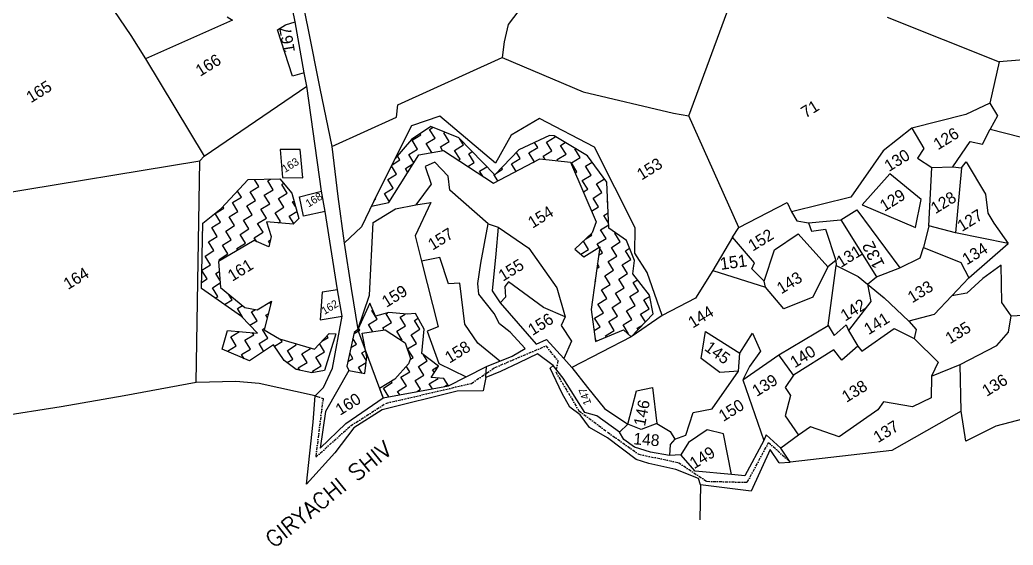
# Model space of a CAD drawing. Header units: metres. Extents: x 319724 to 326380, y 1825641 to 1831057.
# Drawn here: x 322099 to 323735, y 1826428 to 1827293 of the extents above; entities that cross this region are included whole.
import ezdxf

# ---------------------------------------------------------------- set-up
doc = ezdxf.new("R2010")
doc.units = ezdxf.units.M
doc.header["$MEASUREMENT"] = 0
doc.linetypes.add('DASHDOT', pattern=[1, 0.5, -0.25, 0, -0.25])
for name, color, linetype in [('OFF', 1, 'Continuous'), ('OTHERS', 1, 'Continuous'), ('POLY_HATCH', 12, 'Continuous'), ('POLY_PARCEL', 6, 'Continuous'), ('POLY_WATER', 4, 'Continuous'), ('TEXT_MAPOUT', 7, 'Continuous'), ('TEXT_PARCEL', 7, 'Continuous'), ('V_BOUND_LINE', 7, 'Continuous'), ('V_BOUND_STREAM_LINE', 7, 'DASHDOT')]:
    doc.layers.add(name, color=color, linetype=linetype)
doc.styles.get("Standard").update_dxf_attribs({"font": 'simplex.shx'})
doc.styles.add('TEXT _PARCEL', font='', dxfattribs={"height": 0.18})
doc.styles.get('TEXT _PARCEL').set_extended_font_data('Kruti Dev 050')

msp = doc.modelspace()

# ---------------------------------------------------------------- linework, layer by layer
at = {"layer": 'OFF'}
msp.add_line((323349.4, 1826563.5), (323367.7, 1826564.5), dxfattribs=at)
at = {"layer": 'OTHERS'}
msp.add_line((323220.1, 1826527.2), (323218.8, 1826469.6), dxfattribs=at)
at = {"layer": 'POLY_HATCH'}
for p, q in [((322775.9, 1827117.5), (322744, 1827095.9)), ((322821.8, 1827098.8), (322775.9, 1827117.5)), ((322744, 1827095.9), (322716.8, 1827063.9)), ((322881.1, 1827037.9), (322821.8, 1827098.8)), ((322971.3, 1827102.6), (322920.9, 1827078.8)), ((322979, 1827101.9), (322971.3, 1827102.6)), ((323033.7, 1827068.9), (322979, 1827101.9)), ((322755.9, 1827070.8), (322796.7, 1827077.9)), ((322796.7, 1827077.9), (322878.9, 1827023.9)), ((322920.9, 1827078.8), (322881.1, 1827037.9)), ((322716.8, 1827063.9), (322688.3, 1827007)), ((322707, 1826991.9), (322755.9, 1827070.8)), ((322878.9, 1827023.9), (322955.4, 1827063.9)), ((322955.4, 1827063.9), (323005.6, 1827058.8)), ((323065.9, 1827025.6), (323033.7, 1827068.9)), ((323005.6, 1827058.8), (323048.2, 1826960.5)), ((322430.6, 1826982.3), (322475.4, 1827029.9)), ((322475.4, 1827029.9), (322527.1, 1827031.1)), ((322527.1, 1827031.1), (322547.1, 1827007.3)), ((323069.2, 1826950), (323065.9, 1827025.6)), ((322547.1, 1827007.3), (322558.5, 1826965.6)), ((322688.3, 1827007), (322678.2, 1826986)), ((322400.3, 1826958.2), (322430.6, 1826982.3)), ((322678.2, 1826986), (322707, 1826991.9)), ((322558.5, 1826965.6), (322549.4, 1826956.6)), ((322398.2, 1826850.4), (322400.3, 1826958.2)), ((322549.4, 1826956.6), (322505.5, 1826960.3)), ((322505.5, 1826960.3), (322513.2, 1826936.1)), ((323048.2, 1826960.5), (323041.6, 1826942)), ((323097.9, 1826929.8), (323069.2, 1826950)), ((322484.8, 1826929.4), (322426.4, 1826895.2)), ((322509.2, 1826919.2), (322484.8, 1826929.4)), ((322513.2, 1826936.1), (322509.2, 1826919.2)), ((323041.6, 1826942), (323012.9, 1826915.2)), ((323111.2, 1826896.5), (323097.9, 1826929.8)), ((323012.9, 1826915.2), (323027.8, 1826902.8)), ((323027.8, 1826902.8), (323054, 1826918.9)), ((323054, 1826918.9), (323039.7, 1826816.2)), ((323108.3, 1826874.8), (323111.2, 1826896.5)), ((322426.4, 1826895.2), (322429.6, 1826852)), ((323135.7, 1826839.3), (323108.3, 1826874.8)), ((322464.4, 1826804.6), (322398.2, 1826850.4)), ((322429.6, 1826852), (322469.8, 1826819)), ((323141.8, 1826808.8), (323135.7, 1826839.3)), ((322469.8, 1826819), (322490.2, 1826815.3)), ((322490.2, 1826815.3), (322513.7, 1826829.9)), ((322513.7, 1826829.9), (322501.4, 1826782.5)), ((322675.5, 1826826.1), (322655.8, 1826783.1)), ((322685, 1826804.9), (322675.5, 1826826.1)), ((323039.7, 1826816.2), (323047.2, 1826763)), ((322490.3, 1826777.2), (322464.4, 1826804.6)), ((322706.6, 1826811), (322685, 1826804.9)), ((322737.2, 1826808.2), (322706.6, 1826811)), ((322750.9, 1826809.5), (322737.2, 1826808.2)), ((322765, 1826783.8), (322750.9, 1826809.5)), ((323105.9, 1826771.2), (323141.8, 1826808.8)), ((322501.4, 1826782.5), (322526.9, 1826767.6)), ((322655.8, 1826783.1), (322649.7, 1826777.8)), ((322662.7, 1826776.7), (322700.9, 1826782.2)), ((322700.9, 1826782.2), (322733.8, 1826761)), ((322761, 1826743.4), (322765, 1826783.8)), ((323047.2, 1826763), (323093.1, 1826782.4)), ((323093.1, 1826782.4), (323105.9, 1826771.2)), ((322432.6, 1826750.6), (322441, 1826781.1)), ((322441, 1826781.1), (322490.3, 1826777.2)), ((322526.9, 1826767.6), (322584.3, 1826750.7)), ((322584.3, 1826750.7), (322608.3, 1826776.3)), ((322619.6, 1826775.8), (322600.8, 1826715.4)), ((322608.3, 1826776.3), (322619.6, 1826775.8)), ((322649.7, 1826777.8), (322637.4, 1826722.6)), ((322670.3, 1826738), (322662.7, 1826776.7)), ((322477.2, 1826731.2), (322432.6, 1826750.6)), ((322516.9, 1826757.6), (322477.2, 1826731.2)), ((322534.4, 1826732.2), (322516.9, 1826757.6)), ((322733.8, 1826761), (322742.3, 1826735.5)), ((322667.2, 1826710.8), (322670.3, 1826738)), ((322742.3, 1826735.5), (322739, 1826726.3)), ((322788.4, 1826722.4), (322761, 1826743.4)), ((322554.4, 1826717.4), (322534.4, 1826732.2)), ((322579.8, 1826711.5), (322554.4, 1826717.4)), ((322637.4, 1826722.6), (322640.9, 1826715.5)), ((322739, 1826726.3), (322716.4, 1826701.5)), ((322776.2, 1826704.1), (322788.4, 1826722.4)), ((322600.8, 1826715.4), (322579.8, 1826711.5)), ((322640.9, 1826715.5), (322667.2, 1826710.8)), ((322716.4, 1826701.5), (322691.4, 1826686.1)), ((322797.1, 1826702.5), (322776.2, 1826704.1)), ((322805.2, 1826690.2), (322797.1, 1826702.5)), ((322691.4, 1826686.1), (322697.2, 1826670.3)), ((322697.2, 1826670.3), (322805.2, 1826690.2))]:
    msp.add_line(p, q, dxfattribs=at)
at = {"layer": 'POLY_HATCH', "linetype": 'Continuous'}
for p, q in [((322773.9, 1827112.4), (322779.6, 1827116)), ((322782.8, 1827098), (322773.9, 1827112.4)), ((322745, 1827094.6), (322759.5, 1827103.5)), ((322753.9, 1827080.2), (322745, 1827094.6)), ((322759.5, 1827103.5), (322758.2, 1827105.5)), ((322768.4, 1827089.1), (322782.8, 1827098)), ((322797.2, 1827106.9), (322799.1, 1827108)), ((322806.2, 1827092.5), (322797.2, 1827106.9)), ((322829.5, 1827086.9), (322822.9, 1827097.7)), ((322966.2, 1827091.6), (322980.7, 1827100.5)), ((322980.7, 1827100.5), (322980.2, 1827101.2)), ((322739.5, 1827071.3), (322753.9, 1827080.2)), ((322777.3, 1827074.6), (322768.4, 1827089.1)), ((322791.7, 1827083.6), (322806.2, 1827092.5)), ((322795.3, 1827077.7), (322791.7, 1827083.6)), ((322815.1, 1827078), (322829.5, 1827086.9)), ((322824, 1827063.6), (322815.1, 1827078)), ((322937.3, 1827073.8), (322951.8, 1827082.7)), ((322951.8, 1827082.7), (322946.7, 1827091)), ((322960.7, 1827068.2), (322975.1, 1827077.1)), ((322975.1, 1827077.1), (322966.2, 1827091.6)), ((322989.6, 1827086.1), (322997.3, 1827090.9)), ((322998.5, 1827071.6), (322989.6, 1827086.1)), ((323012.9, 1827080.5), (323013.7, 1827081)), ((323021.8, 1827066.1), (323012.9, 1827080.5)), ((322712, 1827054.3), (322725.1, 1827062.3)), ((322725.1, 1827062.3), (322721, 1827068.9)), ((322747.8, 1827057.7), (322739.5, 1827071.3)), ((322777, 1827074.5), (322777.3, 1827074.6)), ((322821.2, 1827061.9), (322824, 1827063.6)), ((322838.4, 1827072.5), (322844, 1827076)), ((322847.3, 1827058.1), (322838.4, 1827072.5)), ((322908.5, 1827055.9), (322922.9, 1827064.8)), ((322922.9, 1827064.8), (322916.9, 1827074.6)), ((322946.3, 1827059.3), (322937.3, 1827073.8)), ((322963.9, 1827063.1), (322960.7, 1827068.2)), ((322984, 1827062.7), (322998.5, 1827071.6)), ((322985.2, 1827060.9), (322984, 1827062.7)), ((323007.4, 1827057.2), (323021.8, 1827066.1)), ((322719.5, 1827039), (322711.1, 1827052.6)), ((322734, 1827047.9), (322746.5, 1827055.7)), ((322737.9, 1827041.6), (322734, 1827047.9)), ((322836.8, 1827051.6), (322847.3, 1827058.1)), ((322856.2, 1827043.6), (322868.3, 1827051.1)), ((322861.3, 1827035.5), (322856.2, 1827043.6)), ((322883.8, 1827040.7), (322894, 1827047)), ((322894, 1827047), (322892.5, 1827049.6)), ((322916.2, 1827043.4), (322908.5, 1827055.9)), ((322944.4, 1827058.2), (322946.3, 1827059.3)), ((323016.3, 1827042.8), (323007.4, 1827057.2)), ((323030.7, 1827051.7), (323041.6, 1827058.3)), ((323039.7, 1827037.2), (323030.7, 1827051.7)), ((322492.8, 1827018.7), (322485.8, 1827030.1)), ((322507.3, 1827027.6), (322512.4, 1827030.7)), ((322516.2, 1827013.1), (322507.3, 1827027.6)), ((322705.1, 1827030.1), (322719.5, 1827039)), ((322714, 1827015.6), (322705.1, 1827030.1)), ((322879.6, 1827038.1), (322880.4, 1827038.6)), ((322886, 1827027.7), (322879.6, 1827038.1)), ((323013.3, 1827040.9), (323016.3, 1827042.8)), ((323025.2, 1827028.3), (323039.7, 1827037.2)), ((323034.1, 1827013.9), (323025.2, 1827028.3)), ((323048.6, 1827022.8), (323061.9, 1827031)), ((322464, 1827000.8), (322457.6, 1827011)), ((322478.4, 1827009.7), (322492.8, 1827018.7)), ((322501.7, 1827004.2), (322516.2, 1827013.1)), ((322530.6, 1827022), (322533.3, 1827023.7)), ((322539.5, 1827007.6), (322530.6, 1827022)), ((322699.6, 1827006.7), (322714, 1827015.6)), ((323027, 1827009.5), (323034.1, 1827013.9)), ((323057.5, 1827008.4), (323048.6, 1827022.8)), ((322449.5, 1826991.9), (322464, 1827000.8)), ((322472.9, 1826986.4), (322487.3, 1826995.3)), ((322487.3, 1826995.3), (322478.4, 1827009.7)), ((322510.7, 1826989.8), (322501.7, 1827004.2)), ((322525.1, 1826998.7), (322539.5, 1827007.6)), ((322534, 1826984.3), (322525.1, 1826998.7)), ((322548.4, 1826993.2), (322550.6, 1826994.5)), ((322683.3, 1826996.7), (322685.1, 1826997.8)), ((322685.1, 1826997.8), (322684.4, 1826999)), ((322707.9, 1826993.3), (322699.6, 1827006.7)), ((323043, 1826999.4), (323057.5, 1827008.4)), ((323052, 1826985), (323043, 1826999.4)), ((322420.6, 1826974.1), (322435.1, 1826983)), ((322435.1, 1826983), (322433.6, 1826985.5)), ((322458.4, 1826977.5), (322449.5, 1826991.9)), ((322481.8, 1826972), (322472.9, 1826986.4)), ((322496.2, 1826980.9), (322510.7, 1826989.8)), ((322505.1, 1826966.4), (322496.2, 1826980.9)), ((322519.6, 1826975.3), (322534, 1826984.3)), ((322553, 1826985.8), (322548.4, 1826993.2)), ((323040.6, 1826978), (323052, 1826985)), ((323066.4, 1826993.9), (323067.2, 1826994.4)), ((323067.3, 1826992.4), (323066.4, 1826993.9)), ((322429.6, 1826959.7), (322420.6, 1826974.1)), ((322444, 1826968.6), (322458.4, 1826977.5)), ((322452.9, 1826954.1), (322444, 1826968.6)), ((322467.3, 1826963), (322481.8, 1826972)), ((322476.3, 1826948.6), (322467.3, 1826963)), ((322490.7, 1826957.5), (322505.1, 1826966.4)), ((322528.5, 1826960.9), (322519.6, 1826975.3)), ((322542.9, 1826969.8), (322555.2, 1826977.4)), ((322550.4, 1826957.7), (322542.9, 1826969.8)), ((323060.9, 1826970.6), (323068.1, 1826975)), ((323068.8, 1826957.7), (323060.9, 1826970.6)), ((322415.1, 1826950.7), (322429.6, 1826959.7)), ((322424, 1826936.3), (322415.1, 1826950.7)), ((322438.5, 1826945.2), (322452.9, 1826954.1)), ((322461.8, 1826939.7), (322476.3, 1826948.6)), ((322499.6, 1826943.1), (322490.7, 1826957.5)), ((322524.8, 1826958.7), (322528.5, 1826960.9)), ((323055.3, 1826947.2), (323068.9, 1826955.6)), ((323064.3, 1826932.8), (323055.3, 1826947.2)), ((322400.7, 1826941.8), (322400, 1826943)), ((322400, 1826941.4), (322400.7, 1826941.8)), ((322409.6, 1826927.4), (322424, 1826936.3)), ((322432.9, 1826921.9), (322447.4, 1826930.8)), ((322447.4, 1826930.8), (322438.5, 1826945.2)), ((322470.7, 1826925.3), (322461.8, 1826939.7)), ((322485.2, 1826934.2), (322499.6, 1826943.1)), ((322489.3, 1826927.5), (322485.2, 1826934.2)), ((322508.5, 1826928.6), (322512, 1826930.8)), ((323031.2, 1826932.3), (323040.9, 1826938.3)), ((323040.9, 1826938.3), (323039.7, 1826940.2)), ((323049.8, 1826923.9), (323064.3, 1826932.8)), ((323078.7, 1826941.7), (323079.9, 1826942.4)), ((323087.6, 1826927.3), (323078.7, 1826941.7)), ((322404.1, 1826904), (322418.5, 1826913)), ((322418.5, 1826913), (322409.6, 1826927.4)), ((322441.9, 1826907.4), (322432.9, 1826921.9)), ((322456.3, 1826916.3), (322470.7, 1826925.3)), ((322458, 1826913.7), (322456.3, 1826916.3)), ((322510.6, 1826925.2), (322508.5, 1826928.6)), ((323022.6, 1826907.1), (323035.4, 1826915)), ((323035.4, 1826915), (323027.1, 1826928.4)), ((323053.2, 1826918.4), (323049.8, 1826923.9)), ((323058.7, 1826909.4), (323053.8, 1826917.5)), ((323073.2, 1826918.3), (323087.6, 1826927.3)), ((323082.1, 1826903.9), (323073.2, 1826918.3)), ((323096.5, 1826912.8), (323103.1, 1826916.9)), ((323105.4, 1826898.4), (323096.5, 1826912.8)), ((322413, 1826889.6), (322404.1, 1826904)), ((322427.4, 1826898.5), (322441.9, 1826907.4)), ((322428.7, 1826896.5), (322427.4, 1826898.5)), ((323052.1, 1826905.3), (323058.7, 1826909.4)), ((323067.6, 1826895), (323082.1, 1826903.9)), ((323091, 1826889.5), (323105.4, 1826898.4)), ((322398.8, 1826880.8), (322413, 1826889.6)), ((322407.5, 1826866.3), (322398.8, 1826880.3)), ((323049, 1826883.5), (323053.2, 1826886.1)), ((323053.2, 1826886.1), (323050.1, 1826891.1)), ((323062.1, 1826871.6), (323076.6, 1826880.6)), ((323076.6, 1826880.6), (323067.6, 1826895)), ((323099.9, 1826875), (323091, 1826889.5)), ((322398.4, 1826860.6), (322407.5, 1826866.3)), ((322421.9, 1826875.2), (322427.6, 1826878.7)), ((322428.7, 1826864.2), (322421.9, 1826875.2)), ((323047.7, 1826862.7), (323046.4, 1826864.8)), ((323071, 1826857.2), (323062.1, 1826871.6)), ((323085.5, 1826866.1), (323099.9, 1826875)), ((323094.4, 1826851.7), (323085.5, 1826866.1)), ((323108.8, 1826860.6), (323115.9, 1826865)), ((322416.4, 1826851.8), (322429, 1826859.6)), ((322425.3, 1826837.4), (322416.4, 1826851.8)), ((323046, 1826861.7), (323047.7, 1826862.7)), ((323056.6, 1826848.3), (323071, 1826857.2)), ((323065.5, 1826833.9), (323056.6, 1826848.3)), ((323079.9, 1826842.8), (323094.4, 1826851.7)), ((323117.7, 1826846.2), (323108.8, 1826860.6)), ((322420.9, 1826834.7), (322425.3, 1826837.4)), ((322436.1, 1826824.1), (322448.6, 1826831.9)), ((322448.6, 1826831.9), (322443, 1826841)), ((323051.1, 1826825), (323065.5, 1826833.9)), ((323088.9, 1826828.3), (323079.9, 1826842.8)), ((323103.3, 1826837.3), (323117.7, 1826846.2)), ((323112.2, 1826822.8), (323103.3, 1826837.3)), ((323126.6, 1826831.7), (323136, 1826837.5)), ((323135.6, 1826817.3), (323126.6, 1826831.7)), ((322457.6, 1826817.4), (322465.7, 1826822.4)), ((322466.5, 1826803), (322457.6, 1826817.4)), ((322480.9, 1826811.9), (322487.3, 1826815.8)), ((322512.5, 1826825.3), (322510.8, 1826828.1)), ((322678.7, 1826814.4), (322680.4, 1826815.4)), ((323060, 1826810.5), (323051.1, 1826825)), ((323074.4, 1826819.4), (323088.9, 1826828.3)), ((323083.3, 1826805), (323074.4, 1826819.4)), ((323097.8, 1826813.9), (323112.2, 1826822.8)), ((323121.1, 1826808.4), (323135.6, 1826817.3)), ((322466.1, 1826802.8), (322466.5, 1826803)), ((322489.8, 1826797.5), (322480.9, 1826811.9)), ((322504.2, 1826806.4), (322508.2, 1826808.8)), ((322506.6, 1826802.6), (322504.2, 1826806.4)), ((322673.2, 1826791.1), (322687.7, 1826800)), ((322687.7, 1826800), (322678.7, 1826814.4)), ((322702.1, 1826808.9), (322704.6, 1826810.4)), ((322711, 1826794.4), (322702.1, 1826808.9)), ((322725.4, 1826803.4), (322733.8, 1826808.5)), ((322734.4, 1826788.9), (322725.4, 1826803.4)), ((322748.8, 1826797.8), (322755.1, 1826801.8)), ((323045.6, 1826801.6), (323060, 1826810.5)), ((323054.5, 1826787.2), (323045.6, 1826801.6)), ((323068.9, 1826796.1), (323083.3, 1826805)), ((323092.3, 1826790.6), (323106.7, 1826799.5)), ((323106.7, 1826799.5), (323097.8, 1826813.9)), ((323129.1, 1826795.5), (323121.1, 1826808.4)), ((322478, 1826790.2), (322489.8, 1826797.5)), ((322498.7, 1826783), (322502, 1826785.1)), ((322507.6, 1826768.6), (322498.7, 1826783)), ((322649.4, 1826776.4), (322658.8, 1826782.1)), ((322658.8, 1826782.1), (322656.8, 1826785.3)), ((322680.5, 1826779.3), (322673.2, 1826791.1)), ((322696.6, 1826785.5), (322711, 1826794.4)), ((322698.8, 1826781.9), (322696.6, 1826785.5)), ((322719.9, 1826780), (322734.4, 1826788.9)), ((322743.3, 1826774.5), (322757.7, 1826783.4)), ((322757.7, 1826783.4), (322748.8, 1826797.8)), ((323044.6, 1826781.1), (323054.5, 1826787.2)), ((323077.8, 1826781.6), (323068.9, 1826796.1)), ((323101.2, 1826776.1), (323092.3, 1826790.6)), ((323115.6, 1826785), (323124.2, 1826790.3)), ((323117, 1826782.8), (323115.6, 1826785)), ((322446.5, 1826770.7), (322460.8, 1826779.5)), ((322455.4, 1826756.3), (322446.5, 1826770.7)), ((322469.9, 1826765.2), (322484.3, 1826774.1)), ((322484.3, 1826774.1), (322482, 1826777.9)), ((322493.2, 1826759.7), (322507.6, 1826768.6)), ((322531, 1826763.1), (322528.5, 1826767.1)), ((322596.4, 1826763.6), (322606.6, 1826769.8)), ((322606.6, 1826769.8), (322604.8, 1826772.6)), ((322653.3, 1826758.8), (322647.6, 1826768)), ((322728.8, 1826765.6), (322719.9, 1826780)), ((322727.8, 1826764.9), (322728.8, 1826765.6)), ((322752.2, 1826760.1), (322743.3, 1826774.5)), ((323048.9, 1826763.8), (323046.5, 1826767.8)), ((323063.4, 1826772.7), (323077.8, 1826781.6)), ((323064.8, 1826770.4), (323063.4, 1826772.7)), ((323100.7, 1826775.8), (323101.2, 1826776.1)), ((322441, 1826747.4), (322455.4, 1826756.3)), ((322464.3, 1826741.9), (322478.8, 1826750.8)), ((322478.8, 1826750.8), (322469.9, 1826765.2)), ((322501, 1826747), (322493.2, 1826759.7)), ((322518.5, 1826755.3), (322531, 1826763.1)), ((322539.9, 1826748.6), (322554.3, 1826757.5)), ((322554.3, 1826757.5), (322552.9, 1826759.9)), ((322563.3, 1826743.1), (322577.7, 1826752)), ((322577.7, 1826752), (322577.2, 1826752.8)), ((322601, 1826746.5), (322592.8, 1826759.8)), ((322644.3, 1826753.2), (322653.3, 1826758.8)), ((322737.7, 1826751.1), (322752.2, 1826760.1)), ((322746.7, 1826736.7), (322737.7, 1826751.1)), ((323048.8, 1826763.7), (323048.9, 1826763.8)), ((322441.3, 1826746.8), (322441, 1826747.4)), ((322468.6, 1826734.9), (322464.3, 1826741.9)), ((322539.5, 1826728.4), (322548.8, 1826734.2)), ((322548.8, 1826734.2), (322539.9, 1826748.6)), ((322572.2, 1826728.7), (322563.3, 1826743.1)), ((322586.6, 1826737.6), (322601, 1826746.5)), ((322595.5, 1826723.1), (322586.6, 1826737.6)), ((322639.1, 1826730.1), (322647.7, 1826735.4)), ((322647.7, 1826735.4), (322642.3, 1826744.3)), ((322662.2, 1826744.4), (322668.3, 1826748.1)), ((322669.6, 1826732.3), (322662.2, 1826744.4)), ((322741.6, 1826733.6), (322746.7, 1826736.7)), ((322761.1, 1826745.6), (322761.2, 1826745.7)), ((322761.2, 1826745.5), (322761.1, 1826745.6)), ((322770, 1826731.2), (322763.8, 1826741.3)), ((322557.7, 1826719.8), (322572.2, 1826728.7)), ((322560, 1826716.1), (322557.7, 1826719.8)), ((322581.1, 1826714.2), (322595.5, 1826723.1)), ((322656.6, 1826721), (322669.2, 1826728.8)), ((322662.4, 1826711.7), (322656.6, 1826721)), ((322741.1, 1826713.4), (322735.5, 1826722.4)), ((322755.6, 1826722.3), (322770, 1826731.2)), ((322764.5, 1826707.8), (322755.6, 1826722.3)), ((322778.9, 1826716.7), (322788.3, 1826722.5)), ((322781.7, 1826712.3), (322778.9, 1826716.7)), ((322582.5, 1826712), (322581.1, 1826714.2)), ((322726.7, 1826704.4), (322741.1, 1826713.4)), ((322735.6, 1826690), (322726.7, 1826704.4)), ((322750, 1826698.9), (322764.5, 1826707.8)), ((322773.4, 1826693.4), (322787.8, 1826702.3)), ((322787.8, 1826702.3), (322787.2, 1826703.3)), ((322697.8, 1826686.6), (322712.3, 1826695.5)), ((322706.7, 1826672.2), (322697.8, 1826686.6)), ((322712.3, 1826695.5), (322710.7, 1826698)), ((322721.2, 1826681.1), (322735.6, 1826690)), ((322759, 1826684.5), (322750, 1826698.9)), ((322752.5, 1826680.5), (322759, 1826684.5)), ((322778.4, 1826685.3), (322773.4, 1826693.4)), ((322798.5, 1826689), (322803.8, 1826692.2)), ((322706.5, 1826672), (322706.7, 1826672.2)), ((322724.7, 1826675.4), (322721.2, 1826681.1))]:
    msp.add_line(p, q, dxfattribs=at)
at = {"layer": 'POLY_PARCEL'}
for p, q in [((323200.6, 1827134.6), (323287.8, 1827370.9)), ((322244.8, 1827321.9), (322282, 1827267.3)), ((322920.8, 1827308.4), (322903.2, 1827285.3)), ((322449.2, 1827292.4), (322305.9, 1827228.7)), ((322440.8, 1827298.1), (322449.2, 1827292.4)), ((322536.8, 1827284.7), (322552.4, 1827289.6)), ((323527.3, 1827297.3), (323711.5, 1827223.8)), ((322523.7, 1827276.6), (322536.8, 1827284.7)), ((322547.9, 1827200), (322523.7, 1827276.6)), ((322903.2, 1827285.3), (322896.5, 1827256.6)), ((322282, 1827267.3), (322305.9, 1827228.7)), ((322896.5, 1827256.6), (322893.4, 1827231)), ((322305.9, 1827228.7), (322402.8, 1827068.7)), ((322721.4, 1827153), (322893.4, 1827231)), ((322893.4, 1827231), (323026.7, 1827174.4)), ((323711.5, 1827223.8), (323696, 1827155.9)), ((323792.3, 1827230.7), (323711.5, 1827223.8)), ((322567.5, 1827205.8), (322547.9, 1827200)), ((322402.8, 1827068.7), (322571.7, 1827183.8)), ((323026.7, 1827174.4), (323175.5, 1827139.3)), ((322719.2, 1827132.8), (322721.4, 1827153)), ((323696, 1827155.9), (323656.6, 1827137.2)), ((323696, 1827155.9), (323709, 1827134.9)), ((322612.9, 1827084.6), (322719.2, 1827132.8)), ((322790.8, 1827134.5), (322744.3, 1827118.6)), ((322882.4, 1827056.9), (322790.8, 1827134.5)), ((322954.8, 1827130.6), (322908.4, 1827103.2)), ((323045.4, 1827083.3), (322954.8, 1827130.6)), ((323175.5, 1827139.3), (323200.6, 1827134.6)), ((323282.8, 1826950.9), (323200.6, 1827134.6)), ((323656.6, 1827137.2), (323567.7, 1827114.8)), ((323709, 1827134.9), (323696.9, 1827112.9)), ((322744.3, 1827118.6), (322688.3, 1827007)), ((323567.7, 1827114.8), (323520.7, 1827077)), ((323567.7, 1827114.8), (323587.5, 1827081.3)), ((323684.1, 1827088.4), (323696.9, 1827112.9)), ((323696.9, 1827112.9), (323817.4, 1827082.3)), ((322908.4, 1827103.2), (322882.4, 1827056.9)), ((322528.1, 1827079.5), (322531.6, 1827033.2)), ((322560.8, 1827079.2), (322528.1, 1827079.5)), ((322565, 1827032.9), (322560.8, 1827079.2)), ((323112.3, 1826950.3), (323045.4, 1827083.3)), ((323520.7, 1827077), (323467.4, 1827001.1)), ((323587.5, 1827081.3), (323577.1, 1827065.3)), ((323635.3, 1827050.8), (323664, 1827092.6)), ((323664, 1827092.6), (323684.1, 1827088.4)), ((321979.5, 1826992.3), (322395.5, 1827061)), ((322389.5, 1826696), (322395.5, 1827061)), ((322395.5, 1827061), (322402.8, 1827068.7)), ((322395.5, 1827061), (322395.5, 1827061)), ((323577.1, 1827065.3), (323600.8, 1827049.7)), ((322782.6, 1827058.8), (322766.3, 1827051.2)), ((322766.3, 1827051.2), (322776.6, 1827022.3)), ((322804.6, 1827035.4), (322782.6, 1827058.8)), ((323595.9, 1826953.7), (323600.8, 1827049.7)), ((323600.8, 1827049.7), (323635.3, 1827050.8)), ((323635.3, 1827050.8), (323649.5, 1827049.1)), ((323649.5, 1827049.1), (323639.9, 1826942.2)), ((323649.5, 1827049.1), (323657.3, 1827059.1)), ((323657.3, 1827059.1), (323689.2, 1827006)), ((322531.6, 1827033.2), (322565, 1827032.9)), ((322807, 1827012.6), (322804.6, 1827035.4)), ((323531.8, 1827039.1), (323486.1, 1826988.3)), ((323583.2, 1826997.1), (323531.8, 1827039.1)), ((322559.7, 1827001.7), (322595.9, 1827011)), ((322776.6, 1827022.3), (322751.4, 1826988.3)), ((322870.2, 1826957.2), (322807, 1827012.6)), ((322566.3, 1826969.7), (322559.7, 1827001.7)), ((322688.3, 1827007), (322661.7, 1826952)), ((323467.4, 1827001.1), (323369.9, 1826976.9)), ((323573.9, 1826951), (323583.2, 1826997.1)), ((323689.2, 1827006), (323693.1, 1826974.5)), ((322681.2, 1826959.2), (322717.6, 1826981.7)), ((322717.6, 1826981.7), (322751.4, 1826988.3)), ((322775.7, 1826992.4), (322750.1, 1826937.1)), ((322751.4, 1826988.3), (322775.7, 1826992.4)), ((323282.8, 1826950.9), (323362.3, 1826992.4)), ((323362.3, 1826992.4), (323369.9, 1826976.9)), ((323451, 1826963.7), (323477, 1826979.8)), ((323477, 1826979.8), (323547.8, 1826884.5)), ((323486.1, 1826988.3), (323573.9, 1826951)), ((322601.7, 1826977.2), (322566.3, 1826969.7)), ((323369.9, 1826976.9), (323378.3, 1826961.9)), ((323378.3, 1826961.9), (323397.7, 1826958.9)), ((323397.7, 1826958.9), (323451, 1826963.7)), ((323451, 1826963.7), (323509.5, 1826869.7)), ((323693.1, 1826974.5), (323702.9, 1826958.3)), ((322661.7, 1826952), (322633.1, 1826925.3)), ((322675.1, 1826839.8), (322681.2, 1826959.2)), ((322886.9, 1826951.5), (322937.2, 1826917.2)), ((323111.8, 1826908.8), (323112.3, 1826950.3)), ((323272.3, 1826935.2), (323282.8, 1826950.9)), ((323397.7, 1826958.9), (323402.5, 1826945)), ((323402.5, 1826945), (323425.6, 1826948.3)), ((323425.6, 1826948.3), (323442.4, 1826896.6)), ((323595.9, 1826953.7), (323586.8, 1826918.2)), ((323639.9, 1826942.2), (323595.9, 1826953.7)), ((323702.9, 1826958.3), (323726.4, 1826924.5)), ((322750.1, 1826937.1), (322760.6, 1826895.5)), ((323272.3, 1826935.2), (323240, 1826879.9)), ((323308.5, 1826892.9), (323272.3, 1826935.2)), ((323341.6, 1826914.1), (323380.7, 1826940.8)), ((323380.7, 1826940.8), (323429.6, 1826886.1)), ((323726.4, 1826924.5), (323639.9, 1826942.2)), ((322937.2, 1826917.2), (322983.5, 1826851.7)), ((323324.7, 1826862.5), (323341.6, 1826914.1)), ((323581.6, 1826901), (323586.8, 1826918.2)), ((323586.8, 1826918.2), (323648.7, 1826893.3)), ((323661.7, 1826868), (323726.4, 1826924.5)), ((322790.6, 1826901.4), (322760.6, 1826895.5)), ((322805.1, 1826858.3), (322790.6, 1826901.4)), ((323132.3, 1826877), (323111.8, 1826908.8)), ((323442.4, 1826896.6), (323429.6, 1826886.1)), ((323442.4, 1826896.6), (323443.4, 1826888.5)), ((323547.8, 1826884.5), (323581.6, 1826901)), ((322760.6, 1826895.5), (322787.9, 1826787.2)), ((323304.6, 1826882.9), (323308.5, 1826892.9)), ((323324.7, 1826862.5), (323304.6, 1826882.9)), ((323429.6, 1826886.1), (323404.8, 1826836.4)), ((323429.8, 1826789.5), (323443.4, 1826888.5)), ((323443.4, 1826888.5), (323479.3, 1826870.3)), ((323509.5, 1826869.7), (323547.8, 1826884.5)), ((323648.7, 1826893.3), (323661.7, 1826868)), ((323714.9, 1826889), (323684.7, 1826866.8)), ((323716, 1826827.4), (323714.9, 1826889)), ((323157, 1826806), (323132.3, 1826877)), ((323240, 1826879.9), (323211.6, 1826834.7)), ((323240, 1826879.9), (323326.6, 1826852.8)), ((323479.3, 1826870.3), (323494.8, 1826857.9)), ((323494.8, 1826857.9), (323509.5, 1826869.7)), ((323661.7, 1826868), (323633.5, 1826838.7)), ((323684.7, 1826866.8), (323658.3, 1826842.6)), ((322622, 1826848.5), (322596.9, 1826844.7)), ((322823.4, 1826859.3), (322805.1, 1826858.3)), ((322832.1, 1826791.8), (322823.4, 1826859.3)), ((322903.5, 1826861.7), (322897.5, 1826853.8)), ((322897.5, 1826853.8), (322899, 1826836.3)), ((322961.5, 1826819.4), (322903.5, 1826861.7)), ((322983.5, 1826851.7), (322997.1, 1826803.8)), ((323326.6, 1826852.8), (323324.7, 1826862.5)), ((323357, 1826817), (323326.6, 1826852.8)), ((323494.8, 1826857.9), (323500.4, 1826828.9)), ((323494.8, 1826857.9), (323522, 1826835.2)), ((322596.9, 1826844.7), (322593.8, 1826799.2)), ((322655.8, 1826783.1), (322675.1, 1826839.8)), ((322899, 1826836.3), (322890.2, 1826827)), ((323211.6, 1826834.7), (323157, 1826806)), ((323404.8, 1826836.4), (323357, 1826817)), ((323522, 1826835.2), (323562.7, 1826796.8)), ((323633.5, 1826838.7), (323604.4, 1826807.6)), ((323658.3, 1826842.6), (323633.5, 1826838.7)), ((322997.1, 1826803.8), (322961.5, 1826819.4)), ((323500.4, 1826828.9), (323463.7, 1826781.5)), ((323731.4, 1826805.3), (323716, 1826827.4)), ((322593.8, 1826799.2), (322630.1, 1826805.1)), ((322997.1, 1826803.8), (322990.7, 1826789.8)), ((323157, 1826806), (323105.9, 1826771.2)), ((323604.4, 1826807.6), (323562.7, 1826796.8)), ((323726.7, 1826778.7), (323731.4, 1826805.3)), ((323731.4, 1826805.3), (323771.1, 1826807.6)), ((322697.2, 1826670.3), (322655.8, 1826783.1)), ((322655.8, 1826783.1), (322655.8, 1826783.1)), ((322655.8, 1826783.1), (322655.8, 1826783.1)), ((322787.9, 1826787.2), (322769.6, 1826780.1)), ((322853.2, 1826760.4), (322832.1, 1826791.8)), ((322990.7, 1826789.8), (323007.7, 1826763.7)), ((323348.8, 1826741.3), (323429.8, 1826789.5)), ((323429.8, 1826789.5), (323440, 1826773)), ((323440, 1826773), (323459.9, 1826790.6)), ((323459.9, 1826790.6), (323463.7, 1826781.5)), ((323485.5, 1826747.6), (323538.9, 1826784.9)), ((323538.9, 1826784.9), (323571.7, 1826768.1)), ((323562.7, 1826796.8), (323574.7, 1826783.1)), ((323574.7, 1826783.1), (323571.7, 1826768.1)), ((322769.6, 1826780.1), (322788.8, 1826727.3)), ((323105.9, 1826771.2), (323007.9, 1826720.5)), ((323220.7, 1826735.5), (323227.9, 1826779.6)), ((323227.9, 1826779.6), (323284.6, 1826743.9)), ((323284.6, 1826743.9), (323305.4, 1826777)), ((323305.4, 1826777), (323318.5, 1826747.3)), ((323463.7, 1826781.5), (323478.8, 1826755.7)), ((323571.7, 1826768.1), (323611.3, 1826729.4)), ((323707.9, 1826756.6), (323726.7, 1826778.7)), ((322889.4, 1826731.1), (322853.2, 1826760.4)), ((323007.7, 1826763.7), (322994.9, 1826735.4)), ((323439.4, 1826749.8), (323373, 1826707.9)), ((323452.6, 1826732.6), (323439.4, 1826749.8)), ((323478.8, 1826755.7), (323452.6, 1826732.6)), ((323478.8, 1826755.7), (323485.5, 1826747.6)), ((323647.3, 1826725.3), (323707.9, 1826756.6)), ((323251.9, 1826712.2), (323220.7, 1826735.5)), ((323282.5, 1826714.6), (323284.6, 1826743.9)), ((323289.5, 1826700.2), (323348.8, 1826741.3)), ((323318.5, 1826747.3), (323300.6, 1826722.2)), ((323373, 1826707.9), (323348.8, 1826741.3)), ((322788.8, 1826727.3), (322834.2, 1826704.8)), ((322866.5, 1826704.1), (322867.3, 1826722.3)), ((323300.6, 1826722.2), (323289.5, 1826700.2)), ((323611.3, 1826729.4), (323600.4, 1826706)), ((323600.4, 1826706), (323647.3, 1826725.3)), ((323648.9, 1826648.3), (323647.3, 1826725.3)), ((323239, 1826652.6), (323282.5, 1826714.6)), ((323282.5, 1826714.6), (323251.9, 1826712.2)), ((323289.5, 1826700.2), (323324.3, 1826600.3)), ((323373, 1826707.9), (323359.4, 1826687.3)), ((323600.4, 1826706), (323599.5, 1826670.3)), ((323114.6, 1826682), (323140.9, 1826687.7)), ((323140.9, 1826687.7), (323147.9, 1826628)), ((323359.4, 1826687.3), (323368.2, 1826674.3)), ((323100.1, 1826627.2), (323114.6, 1826682)), ((323368.2, 1826674.3), (323359.2, 1826640.6)), ((323599.5, 1826670.3), (323568.9, 1826655.6)), ((323207.7, 1826646.5), (323239, 1826652.6)), ((323520.9, 1826663.9), (323511.9, 1826650.5)), ((323568.9, 1826655.6), (323520.9, 1826663.9)), ((323195.6, 1826609.1), (323207.7, 1826646.5)), ((323359.2, 1826640.6), (323381.2, 1826609.1)), ((323511.9, 1826650.5), (323447.9, 1826606.4)), ((323122.3, 1826618.3), (323100.1, 1826627.2)), ((323147.9, 1826628), (323122.3, 1826618.3)), ((323147.9, 1826628), (323169.9, 1826615.2)), ((323400.8, 1826623), (323381.2, 1826609.1)), ((323447.9, 1826606.4), (323400.8, 1826623)), ((323169.9, 1826615.2), (323177.7, 1826602.5)), ((323177.7, 1826602.5), (323170.1, 1826593.4)), ((323177.7, 1826602.5), (323195.6, 1826609.1)), ((323230.7, 1826617.7), (323200.3, 1826597.2)), ((323257.5, 1826611.4), (323230.7, 1826617.7)), ((323271, 1826544), (323257.5, 1826611.4)), ((323381.2, 1826609.1), (323352.2, 1826587.8)), ((323170.1, 1826593.4), (323168.8, 1826575.7)), ((323200.3, 1826597.2), (323187.5, 1826576.7))]:
    msp.add_line(p, q, dxfattribs=at)
at = {"layer": 'POLY_WATER'}
for p, q in [((322550.1, 1827393.3), (322573.3, 1827279.4)), ((322552.4, 1827289.6), (322535.8, 1827373.2)), ((322567.5, 1827205.8), (322552.4, 1827289.6)), ((322573.3, 1827279.4), (322592.9, 1827179.8)), ((322571.7, 1827183.8), (322567.5, 1827205.8)), ((322595.9, 1827011), (322571.7, 1827183.8)), ((322592.9, 1827179.8), (322612.9, 1827084.6)), ((322612.9, 1827084.6), (322622.9, 1827002)), ((322601.7, 1826977.2), (322595.9, 1827011)), ((322622.9, 1827002), (322633.1, 1826925.3)), ((322622, 1826848.5), (322601.7, 1826977.2)), ((322858.4, 1826892.1), (322870.2, 1826957.2)), ((322870.2, 1826957.2), (322886.9, 1826951.5)), ((322886.9, 1826951.5), (322882.9, 1826907.6)), ((322633.1, 1826925.3), (322644.7, 1826850.4)), ((322882.9, 1826907.6), (322877.1, 1826846.7)), ((322853.5, 1826858.9), (322858.4, 1826892.1)), ((322630.1, 1826805.1), (322622, 1826848.5)), ((322644.7, 1826850.4), (322655.8, 1826783.1)), ((322855.1, 1826841), (322853.5, 1826858.9)), ((322880.2, 1826809.5), (322855.1, 1826841)), ((322877.1, 1826846.7), (322890.2, 1826827)), ((322890.2, 1826827), (322949.2, 1826759)), ((322614.1, 1826719.5), (322630.1, 1826805.1)), ((322888.9, 1826792.3), (322880.2, 1826809.5)), ((322655.8, 1826783.1), (322649.7, 1826777.8)), ((322906.7, 1826778.8), (322888.9, 1826792.3)), ((322649.7, 1826777.8), (322637.4, 1826722.6)), ((322931.1, 1826751.5), (322906.7, 1826778.8)), ((322949.2, 1826759), (322966.2, 1826766.6)), ((322966.2, 1826766.6), (322994.9, 1826735.4)), ((322909.6, 1826739.1), (322931.1, 1826751.5)), ((322867.3, 1826722.3), (322909.6, 1826739.1)), ((322951.6, 1826742.9), (322920.5, 1826727.9)), ((322977.4, 1826723.6), (322951.6, 1826742.9)), ((322994.9, 1826735.4), (323007.9, 1826720.5)), ((322599.1, 1826687.3), (322614.1, 1826719.5)), ((322637.4, 1826722.6), (322640.9, 1826715.5)), ((322834.2, 1826704.8), (322867.3, 1826722.3)), ((322920.5, 1826727.9), (322890.8, 1826714)), ((322972.2, 1826719.1), (322977.4, 1826723.6)), ((322991.9, 1826677.4), (322972.2, 1826719.1)), ((322993.5, 1826702.8), (322977.4, 1826723.6)), ((323007.9, 1826720.5), (323033.8, 1826687.6)), ((322640.9, 1826715.5), (322602.7, 1826648.1)), ((322805.2, 1826690.2), (322834.2, 1826704.8)), ((322866.5, 1826704.1), (322861.9, 1826682)), ((322890.8, 1826714), (322866.5, 1826704.1)), ((323029.3, 1826646.1), (322993.5, 1826702.8)), ((322585.7, 1826673.8), (322599.1, 1826687.3)), ((322697.2, 1826670.3), (322805.2, 1826690.2)), ((323033.8, 1826687.6), (323061.7, 1826653.1)), ((322582, 1826630.2), (322585.7, 1826673.8)), ((322636.1, 1826628.4), (322697.2, 1826670.3)), ((322819, 1826681.2), (322695.6, 1826650.8)), ((322861.9, 1826682), (322819, 1826681.2)), ((323005, 1826655.2), (322991.9, 1826677.4)), ((323021.5, 1826642.7), (323005, 1826655.2)), ((323061.7, 1826653.1), (323096.9, 1826629.6)), ((322602.7, 1826648.1), (322593.6, 1826587.6)), ((322695.6, 1826650.8), (322649.1, 1826621.2)), ((323037.1, 1826621.9), (323021.5, 1826642.7)), ((323049.3, 1826640.7), (323029.3, 1826646.1)), ((323086.5, 1826613.7), (323049.3, 1826640.7)), ((322571.4, 1826528.4), (322582, 1826630.2)), ((322593.6, 1826587.6), (322636.1, 1826628.4)), ((322649.1, 1826621.2), (322617.9, 1826580)), ((323066.6, 1826604.8), (323037.1, 1826621.9)), ((323100.1, 1826627.2), (323086.5, 1826613.7)), ((323096.9, 1826629.6), (323100.1, 1826627.2)), ((323113.8, 1826568.9), (323066.6, 1826604.8)), ((323093.7, 1826602.1), (323086.5, 1826613.7)), ((323111.2, 1826589.3), (323093.7, 1826602.1)), ((323328.1, 1826609.7), (323324.3, 1826600.3)), ((323352.2, 1826587.8), (323328.1, 1826609.7)), ((323137.5, 1826580.9), (323111.2, 1826589.3)), ((323324.3, 1826600.3), (323292.6, 1826542.1)), ((323367.7, 1826564.5), (323352.2, 1826587.8)), ((322617.9, 1826580), (322571.4, 1826528.4)), ((323168.8, 1826575.7), (323137.5, 1826580.9)), ((323187.5, 1826576.7), (323168.8, 1826575.7)), ((323211.1, 1826550), (323187.5, 1826576.7)), ((323334.6, 1826585.5), (323303.2, 1826516.8)), ((323349.4, 1826563.5), (323334.6, 1826585.5)), ((323134.9, 1826562.5), (323113.8, 1826568.9)), ((323179.3, 1826552.7), (323134.9, 1826562.5)), ((323216.8, 1826537.5), (323179.3, 1826552.7)), ((323271, 1826544), (323211.1, 1826550)), ((323220.1, 1826527.2), (323216.8, 1826537.5)), ((323292.6, 1826542.1), (323271, 1826544)), ((322571.4, 1826528.4), (322571.4, 1826528.4)), ((323303.2, 1826516.8), (323220.1, 1826527.2))]:
    msp.add_line(p, q, dxfattribs=at)
at = {"layer": 'V_BOUND_LINE'}
for p, q in [((322389.5, 1826696), (322270.9, 1826673.6)), ((322455.1, 1826697.2), (322389.5, 1826696)), ((322493, 1826694.2), (322455.1, 1826697.2)), ((322585.7, 1826673.8), (322493, 1826694.2)), ((322270.9, 1826673.6), (322167.1, 1826655.6)), ((322167.1, 1826655.6), (322054.6, 1826638.3)), ((323648.9, 1826648.3), (323534.8, 1826584)), ((323656.8, 1826599.2), (323648.9, 1826648.3)), ((323762.6, 1826638.4), (323706.3, 1826623.7)), ((323706.3, 1826623.7), (323656.8, 1826599.2)), ((323534.8, 1826584), (323367.7, 1826564.5))]:
    msp.add_line(p, q, dxfattribs=at)
at = {"layer": 'V_BOUND_STREAM_LINE', "ltscale": 10}
for p, q in [((322881.3, 1826720.4), (322965.2, 1826755.9)), ((322965.2, 1826755.9), (322985.2, 1826731.7)), ((322842.6, 1826694.3), (322881.3, 1826720.4)), ((322985.2, 1826731.7), (322981.5, 1826713.1)), ((322981.5, 1826713.1), (323019.8, 1826649.2)), ((322701.7, 1826661.4), (322842.6, 1826694.3)), ((322585.7, 1826673.8), (322598.5, 1826669.5)), ((322598.5, 1826669.5), (322586.4, 1826572.7)), ((322643.9, 1826624.5), (322701.7, 1826661.4)), ((323019.8, 1826649.2), (323066.8, 1826614)), ((322586.4, 1826572.7), (322643.9, 1826624.5)), ((323066.8, 1826614), (323118.1, 1826577.7)), ((323296.9, 1826531.4), (323331.9, 1826597.1)), ((323331.9, 1826597.1), (323367.7, 1826564.5)), ((323118.1, 1826577.7), (323183.4, 1826563.9)), ((323183.4, 1826563.9), (323230.3, 1826533.1)), ((323230.3, 1826533.1), (323296.9, 1826531.4))]:
    msp.add_line(p, q, dxfattribs=at)

# ---------------------------------------------------------------- texts
at = {"layer": 'TEXT_MAPOUT'}
msp.add_text('GIRYACHI SHIV', height=26.718, rotation=38.8073, dxfattribs=at).set_placement((322517.1, 1826421.9))
at = {"layer": 'TEXT_PARCEL', "style": 'TEXT _PARCEL'}
for s, height, rotation, p in [('167', 19.24, 99.867, (322552.4, 1827240.6)), ('166', 19.24, 31.6905, (322396.1, 1827199)), ('165', 19.24, 31.6905, (322117.4, 1827155.4)), ('71', 19.24, 31.6905, (323392.8, 1827130.5)), ('126', 19.24, 31.6905, (323610.8, 1827078)), ('130', 19.24, 31.6905, (323530.1, 1827042.2)), ('163', 12.82, 31.6905, (322535.8, 1827040.8)), ('153', 19.24, 31.6905, (323122.7, 1827028.1)), ('129', 19.24, 31.6905, (323522.6, 1826976.5)), ('168', 12.82, 31.6905, (322574.6, 1826983.7)), ('128', 19.24, 31.6905, (323606.5, 1826972.7)), ('154', 19.24, 31.6905, (322943.3, 1826948.9)), ('127', 19.24, 31.6905, (323650.2, 1826943.4)), ('157', 19.24, 31.6905, (322778.7, 1826912.7)), ('152', 19.24, 31.6905, (323305.8, 1826911.1)), ('132', 20.41, 116.49, (323523.5, 1826889.8)), ('131', 19.24, 31.6905, (323450.9, 1826884.1)), ('134', 19.24, 31.6905, (323658.2, 1826888.5)), ('161', 19.24, 31.6905, (322449, 1826861.5)), ('155', 19.24, 31.6905, (322894.7, 1826861.6)), ('151', 20.04, 7.7527, (323253.3, 1826881.1)), ('164', 19.24, 31.6905, (322178.6, 1826847.9)), ('143', 19.24, 31.6905, (323352.9, 1826840.7)), ('159', 19.24, 31.6905, (322702.8, 1826818.6)), ('133', 19.24, 31.6905, (323568.4, 1826825.9)), ('162', 12.82, 31.6905, (322600.8, 1826806.9)), ('142', 19.24, 31.6905, (323457.9, 1826795.9)), ('144', 19.24, 31.6905, (323207.1, 1826784.4)), ('156', 19.24, 31.6905, (322943.4, 1826772.4)), ('141', 19.24, 31.6905, (323496.5, 1826773.5)), ('135', 19.24, 31.6905, (323630.5, 1826758.4)), ('158', 19.24, 31.6905, (322806.6, 1826726.7)), ('145', 19.24, 324.0941, (323224.9, 1826749.8)), ('140', 19.24, 31.6905, (323375, 1826719.1)), ('139', 19.24, 31.6905, (323312.4, 1826671.8)), ('136', 19.24, 31.6905, (323691, 1826672)), ('138', 19.24, 31.6905, (323460.1, 1826662.1)), ('160', 19.24, 31.6905, (322626.4, 1826640.8)), ('147', 12.82, 109.1414, (323040.3, 1826661.3)), ('150', 19.24, 31.6905, (323257.3, 1826630.6)), ('146', 19.24, 78.763, (323128.4, 1826622.8)), ('137', 19.24, 31.6905, (323512, 1826595.6)), ('148', 19.24, 355.564, (323108.8, 1826594)), ('149', 19.24, 31.6905, (323209.5, 1826552.8))]:
    msp.add_text(s, height=height, rotation=rotation, dxfattribs=at).set_placement(p)

doc.saveas('drawing.dxf')
